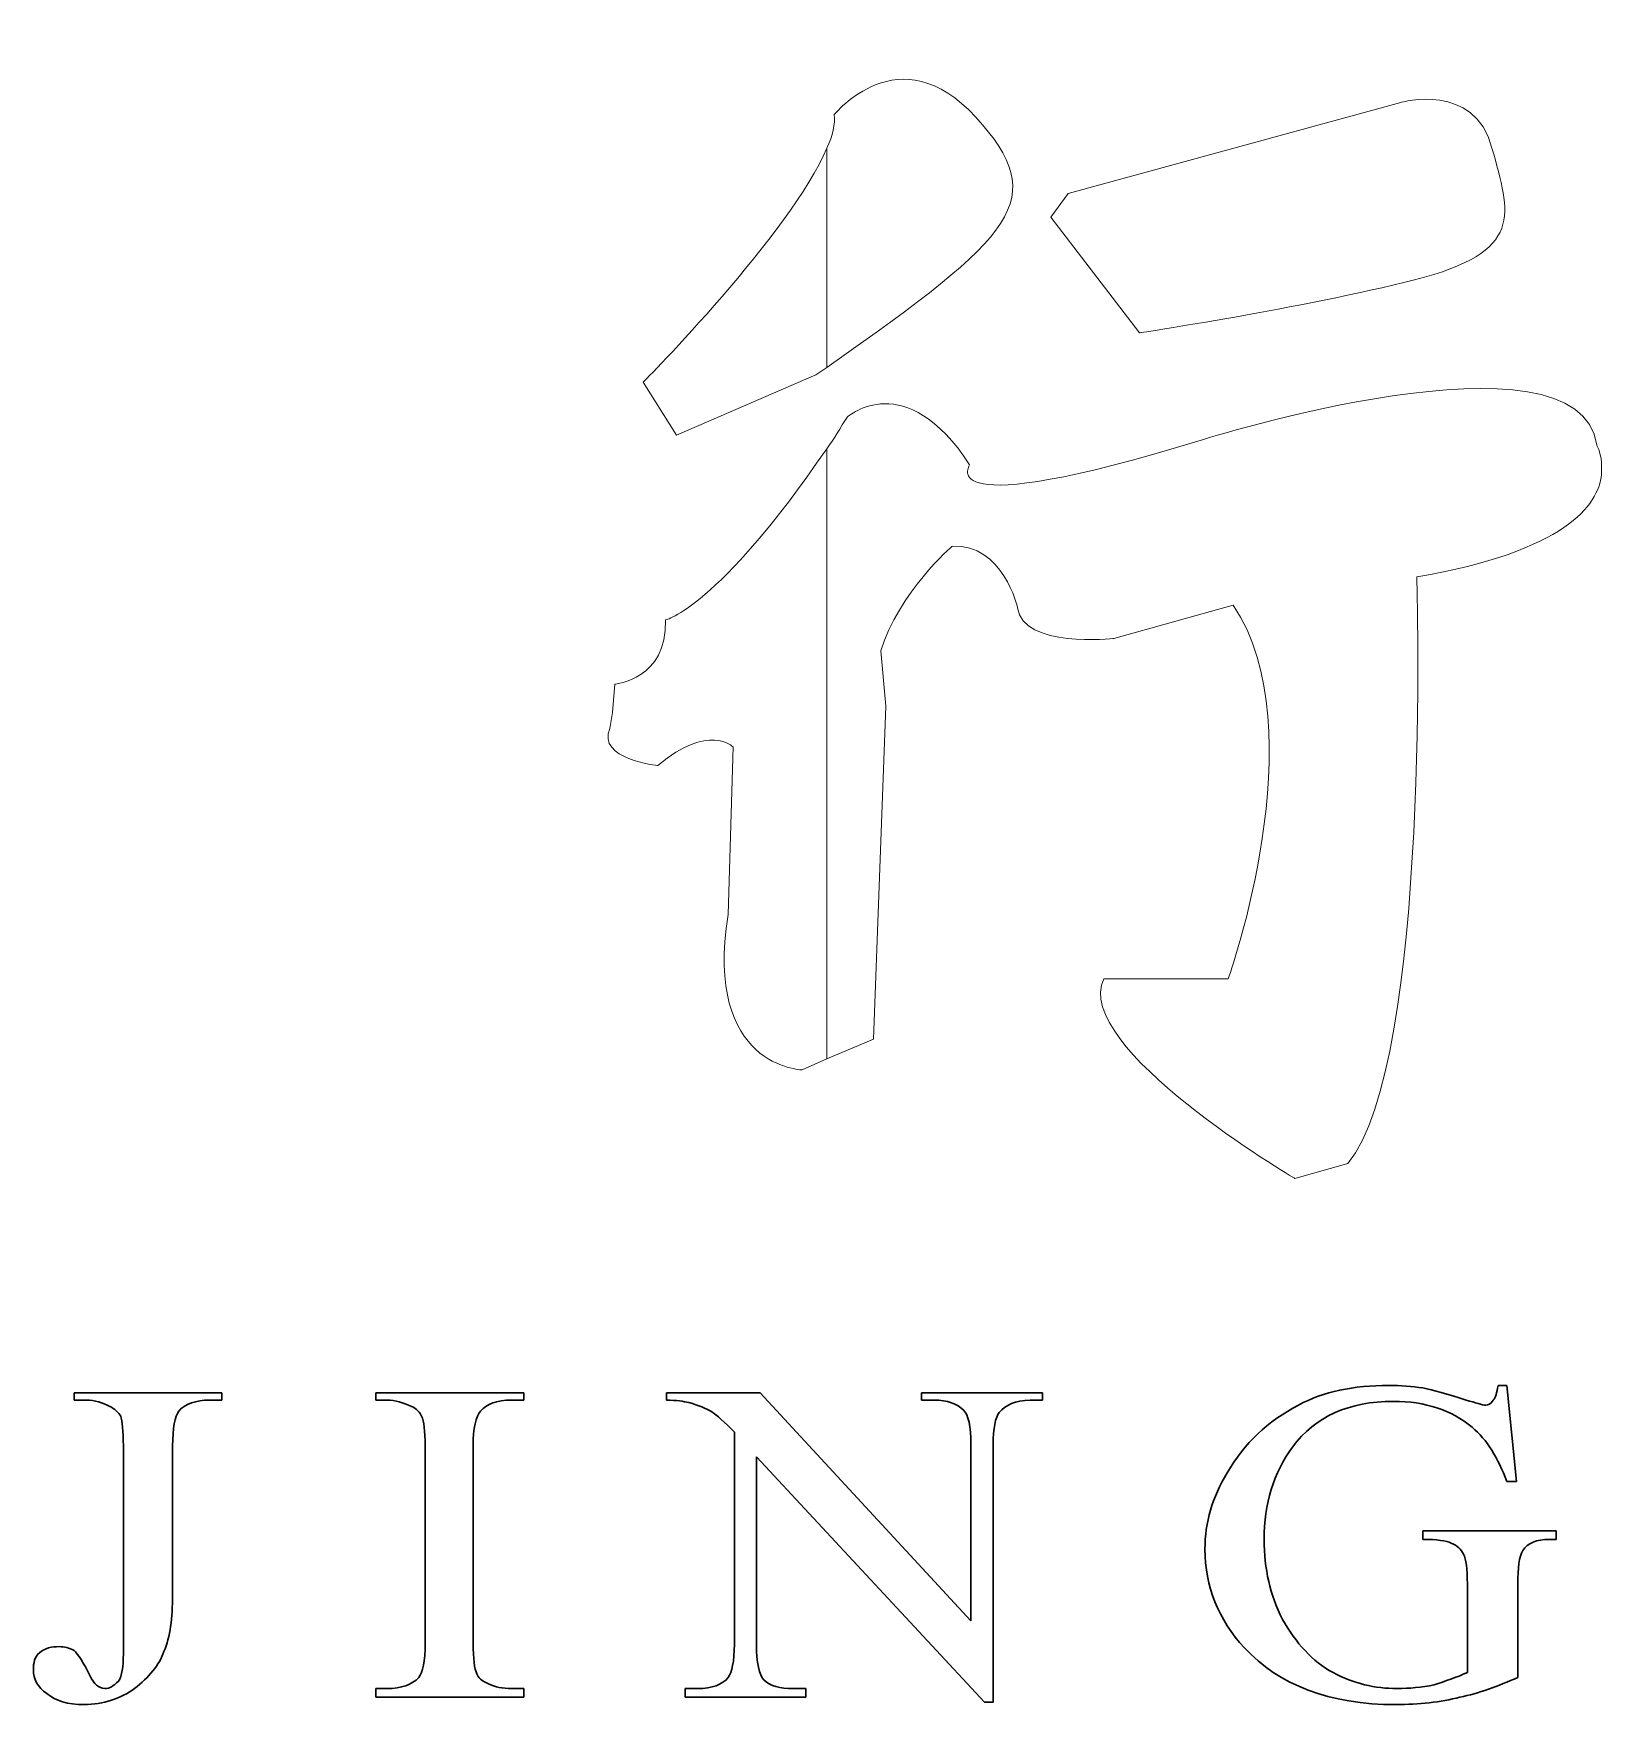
# Model space of a CAD drawing. Header units: millimetres. Extents: x 44393 to 91220, y 25301 to 41858.
# Drawn here: x 90264.3 to 90507.6, y 36943.6 to 37202.8 of the extents above; entities that cross this region are included whole.
import ezdxf

# ---------------------------------------------------------------- set-up
doc = ezdxf.new("R2010")
doc.units = ezdxf.units.MM
doc.layers.add('图层 1', color=7, linetype='Continuous')

msp = doc.modelspace()

# ---------------------------------------------------------------- linework, layer by layer
at = {"layer": '图层 1', "lineweight": 0}
for points in [[(90388.5, 37190.16), (90388.5, 37190.16), (90398.63, 37202.78), (90410.49, 37189.78)], [(90476.43, 37192.07), (90476.43, 37192.07), (90487.9, 37195.32), (90490.58, 37185)], [(90424.82, 37177.93), (90424.82, 37177.93), (90476.43, 37192.07), (90476.43, 37192.07)], [(90387.36, 37185), (90388.31, 37186.91), (90388.69, 37188.82), (90388.5, 37190.16)], [(90410.49, 37189.78), (90422.15, 37176.97), (90416.79, 37171.62), (90387.36, 37150.97)], [(90358.87, 37148.68), (90358.87, 37148.68), (90382, 37172), (90387.36, 37185)], [(90387.36, 37150.97), (90387.36, 37150.97), (90387.36, 37185), (90387.36, 37185)], [(90387.36, 37185), (90387.36, 37185), (90387.36, 37150.97), (90387.36, 37150.97)], [(90490.58, 37185), (90493.45, 37174.68), (90495.74, 37168.94), (90478.54, 37164.55)], [(90422.15, 37174.29), (90422.15, 37174.29), (90424.82, 37177.93), (90424.82, 37177.93)], [(90435.91, 37156.33), (90435.91, 37156.33), (90422.15, 37174.29), (90422.15, 37174.29)], [(90478.54, 37164.55), (90461.14, 37160.15), (90435.91, 37156.33), (90435.91, 37156.33)], [(90506.83, 37138.93), (90504.15, 37158.24), (90445.47, 37139.7), (90445.47, 37139.7)], [(90385.64, 37149.83), (90385.64, 37149.83), (90364.03, 37140.46), (90364.03, 37140.46)], [(90387.36, 37150.97), (90387.36, 37150.97), (90385.64, 37149.83), (90385.64, 37149.83)], [(90409.53, 37135.87), (90399.59, 37151.16), (90390.6, 37143.33), (90390.6, 37143.33)], [(90364.03, 37140.46), (90364.03, 37140.46), (90358.87, 37148.68), (90358.87, 37148.68)], [(90390.6, 37143.33), (90389.46, 37141.61), (90388.5, 37139.89), (90387.36, 37138.36)], [(90445.47, 37139.7), (90403.22, 37126.7), (90409.53, 37135.87), (90409.53, 37135.87)], [(90507.59, 37136.26), (90507.4, 37137.98), (90506.83, 37138.93), (90506.83, 37138.93)], [(90362.31, 37111.79), (90362.31, 37111.79), (90370.34, 37113.51), (90387.36, 37138.36)], [(90387.36, 37138.36), (90387.36, 37138.36), (90387.36, 37043.74), (90387.36, 37043.74)], [(90387.36, 37138.36), (90387.36, 37138.36), (90387.36, 37043.74), (90387.36, 37043.74)], [(90478.92, 37118.48), (90502.05, 37122.49), (90507.02, 37129.57), (90507.59, 37134.34)], [(90507.59, 37134.34), (90507.59, 37134.34), (90507.59, 37136.26), (90507.59, 37136.26)], [(90406.85, 37123.26), (90414.69, 37123.64), (90416.98, 37113.7), (90416.98, 37113.7)], [(90395.77, 37107.01), (90398.44, 37115.99), (90406.85, 37123.26), (90406.85, 37123.26)], [(90468.21, 37027.49), (90481.21, 37043.16), (90478.92, 37118.48), (90478.92, 37118.48)], [(90416.98, 37113.7), (90417.75, 37107.39), (90431.89, 37108.92), (90431.89, 37108.92)], [(90431.89, 37108.92), (90431.89, 37108.92), (90450.44, 37114.08), (90450.44, 37114.08)], [(90450.44, 37114.08), (90463.43, 37094.78), (90449.67, 37056.16), (90449.67, 37056.16)], [(90354.48, 37101.85), (90354.48, 37101.85), (90362.7, 37102.61), (90362.31, 37111.79)], [(90396.53, 37098.41), (90396.53, 37098.41), (90395.77, 37107.01), (90395.77, 37107.01)], [(90354.09, 37097.45), (90354.09, 37097.45), (90354.48, 37101.85), (90354.48, 37101.85)], [(90353.71, 37094.97), (90353.71, 37094.97), (90354.09, 37097.45), (90354.09, 37097.45)], [(90394.62, 37046.79), (90394.62, 37046.79), (90396.53, 37098.41), (90396.53, 37098.41)], [(90361.17, 37089.23), (90361.17, 37089.23), (90351.61, 37090.19), (90353.71, 37094.97)], [(90372.83, 37092.1), (90372.83, 37092.1), (90369.01, 37095.92), (90361.17, 37089.23)], [(90372.06, 37066.1), (90372.06, 37066.1), (90372.83, 37092.1), (90372.83, 37092.1)], [(90383.53, 37042.02), (90383.53, 37042.02), (90368.24, 37042.4), (90372.06, 37066.1)], [(90430.37, 37056.16), (90425.2, 37045.65), (90459.99, 37025.19), (90459.99, 37025.19)], [(90449.67, 37056.16), (90449.67, 37056.16), (90430.37, 37056.16), (90430.37, 37056.16)], [(90387.36, 37043.74), (90387.36, 37043.74), (90394.62, 37046.79), (90394.62, 37046.79)], [(90387.36, 37043.74), (90387.36, 37043.74), (90383.53, 37042.02), (90383.53, 37042.02)], [(90459.99, 37025.19), (90459.99, 37025.19), (90468.21, 37027.49), (90468.21, 37027.49)], [(90270.56, 36990.79), (90270.56, 36990.79), (90270.56, 36991.93), (90270.56, 36991.93)], [(90270.56, 36991.93), (90270.56, 36991.93), (90293.5, 36991.93), (90293.5, 36991.93)], [(90293.5, 36991.93), (90293.5, 36991.93), (90293.5, 36990.79), (90293.5, 36990.79)], [(90317.39, 36990.79), (90317.39, 36990.79), (90317.39, 36991.93), (90317.39, 36991.93)], [(90317.39, 36991.93), (90317.39, 36991.93), (90340.33, 36991.93), (90340.33, 36991.93)], [(90340.33, 36991.93), (90340.33, 36991.93), (90340.33, 36990.79), (90340.33, 36990.79)], [(90362.51, 36991.93), (90362.51, 36991.93), (90377.03, 36991.93), (90377.03, 36991.93)], [(90362.51, 36990.79), (90362.51, 36990.79), (90362.51, 36991.93), (90362.51, 36991.93)], [(90377.03, 36991.93), (90377.03, 36991.93), (90409.72, 36956.57), (90409.72, 36956.57)], [(90402.07, 36990.79), (90402.07, 36990.79), (90402.07, 36991.93), (90402.07, 36991.93)], [(90402.07, 36991.93), (90402.07, 36991.93), (90420.81, 36991.93), (90420.81, 36991.93)], [(90420.81, 36991.93), (90420.81, 36991.93), (90420.81, 36990.79), (90420.81, 36990.79)], [(90479.87, 36992.7), (90481.4, 36992.32), (90483.7, 36991.74), (90486.56, 36990.79)], [(90490.77, 36990.79), (90491.15, 36991.17), (90491.34, 36991.93), (90491.53, 36993.08)], [(90491.53, 36993.08), (90491.53, 36993.08), (90492.87, 36993.08), (90492.87, 36993.08)], [(90492.87, 36993.08), (90492.87, 36993.08), (90494.4, 36978.17), (90494.4, 36978.17)], [(90272.47, 36990.79), (90272.47, 36990.79), (90270.56, 36990.79), (90270.56, 36990.79)], [(90276.1, 36989.83), (90274.96, 36990.4), (90273.81, 36990.79), (90272.47, 36990.79)], [(90277.82, 36988.3), (90277.44, 36988.88), (90276.87, 36989.45), (90276.1, 36989.83)], [(90286.81, 36989.07), (90286.23, 36988.3), (90285.85, 36986.39), (90285.85, 36983.71)], [(90291.59, 36990.79), (90289.48, 36990.79), (90287.76, 36990.21), (90286.81, 36989.07)], [(90293.5, 36990.79), (90293.5, 36990.79), (90291.59, 36990.79), (90291.59, 36990.79)], [(90319.11, 36990.79), (90319.11, 36990.79), (90317.39, 36990.79), (90317.39, 36990.79)], [(90322.94, 36989.83), (90321.6, 36990.4), (90320.45, 36990.79), (90319.11, 36990.79)], [(90324.47, 36988.3), (90324.27, 36988.88), (90323.7, 36989.45), (90322.94, 36989.83)], [(90333.64, 36989.07), (90332.88, 36988.3), (90332.49, 36986.39), (90332.49, 36983.71)], [(90338.42, 36990.79), (90336.13, 36990.79), (90334.6, 36990.21), (90333.64, 36989.07)], [(90340.33, 36990.79), (90340.33, 36990.79), (90338.42, 36990.79), (90338.42, 36990.79)], [(90365.95, 36990.4), (90365.18, 36990.6), (90364.03, 36990.79), (90362.51, 36990.79)], [(90369.39, 36989.07), (90368.62, 36989.45), (90367.48, 36990.02), (90365.95, 36990.4)], [(90373.02, 36985.82), (90371.49, 36987.35), (90370.34, 36988.49), (90369.39, 36989.07)], [(90403.99, 36990.79), (90403.99, 36990.79), (90402.07, 36990.79), (90402.07, 36990.79)], [(90414.12, 36988.88), (90413.54, 36988.11), (90413.16, 36986.39), (90413.16, 36983.9)], [(90418.9, 36990.79), (90416.6, 36990.79), (90415.07, 36990.02), (90414.12, 36988.88)], [(90420.81, 36990.79), (90420.81, 36990.79), (90418.9, 36990.79), (90418.9, 36990.79)], [(90449.48, 36979.51), (90452.16, 36984.1), (90455.79, 36987.54), (90460.57, 36990.02)], [(90278.21, 36983.71), (90278.21, 36986.01), (90278.02, 36987.54), (90277.82, 36988.3)], [(90325.04, 36983.71), (90325.04, 36986.01), (90324.85, 36987.54), (90324.47, 36988.3)], [(90492.87, 36978.17), (90491.53, 36981.8), (90489.81, 36984.67), (90487.52, 36986.58)], [(90278.21, 36951.41), (90278.21, 36951.41), (90278.21, 36983.71), (90278.21, 36983.71)], [(90285.85, 36983.71), (90285.85, 36983.71), (90285.85, 36960.58), (90285.85, 36960.58)], [(90325.04, 36953.13), (90325.04, 36953.13), (90325.04, 36983.71), (90325.04, 36983.71)], [(90332.49, 36983.71), (90332.49, 36983.71), (90332.49, 36953.13), (90332.49, 36953.13)], [(90373.02, 36952.94), (90373.02, 36952.94), (90373.02, 36985.82), (90373.02, 36985.82)], [(90409.72, 36956.57), (90409.72, 36956.57), (90409.72, 36983.9), (90409.72, 36983.9)], [(90413.16, 36983.9), (90413.16, 36983.9), (90413.16, 36943.95), (90413.16, 36943.95)], [(90411.82, 36943.95), (90411.82, 36943.95), (90376.46, 36981.99), (90376.46, 36981.99)], [(90376.46, 36981.99), (90376.46, 36981.99), (90376.46, 36952.94), (90376.46, 36952.94)], [(90494.4, 36978.17), (90494.4, 36978.17), (90492.87, 36978.17), (90492.87, 36978.17)], [(90479.87, 36969.19), (90479.87, 36969.19), (90479.87, 36970.52), (90479.87, 36970.52)], [(90479.87, 36970.52), (90479.87, 36970.52), (90500.52, 36970.52), (90500.52, 36970.52)], [(90500.52, 36970.52), (90500.52, 36970.52), (90500.52, 36969.19), (90500.52, 36969.19)], [(90484.27, 36968.61), (90483.51, 36969), (90481.98, 36969.19), (90479.87, 36969.19)], [(90499.56, 36969.19), (90497.46, 36969.19), (90496.12, 36968.61), (90495.36, 36967.47)], [(90500.52, 36969.19), (90500.52, 36969.19), (90499.56, 36969.19), (90499.56, 36969.19)], [(90495.36, 36967.47), (90494.78, 36966.51), (90494.59, 36964.79), (90494.59, 36962.31)], [(90285.85, 36960.58), (90285.85, 36956.95), (90285.47, 36954.09), (90284.51, 36951.79)], [(90486.76, 36948.54), (90486.76, 36948.54), (90486.76, 36962.31), (90486.76, 36962.31)], [(90494.59, 36962.31), (90494.59, 36962.31), (90494.59, 36947.78), (90494.59, 36947.78)], [(90324.08, 36947.78), (90324.66, 36948.54), (90325.04, 36950.26), (90325.04, 36953.13)], [(90332.49, 36953.13), (90332.49, 36950.64), (90332.69, 36949.11), (90333.07, 36948.35)], [(90372.06, 36947.78), (90372.64, 36948.54), (90373.02, 36950.26), (90373.02, 36952.94)], [(90376.46, 36952.94), (90376.46, 36950.07), (90376.84, 36948.16), (90377.61, 36947.39)], [(90270.56, 36951.98), (90271.13, 36951.41), (90272.09, 36950.07), (90273.05, 36947.97)], [(90277.44, 36947.2), (90278.02, 36947.97), (90278.21, 36949.5), (90278.21, 36951.41)], [(90284.51, 36951.79), (90283.75, 36949.69), (90282.22, 36947.78), (90279.93, 36946.06)], [(90319.11, 36946.06), (90321.41, 36946.06), (90322.94, 36946.63), (90324.08, 36947.78)], [(90333.07, 36948.35), (90333.26, 36947.78), (90333.83, 36947.2), (90334.79, 36946.82)], [(90367.28, 36946.06), (90369.58, 36946.06), (90371.11, 36946.63), (90372.06, 36947.78)], [(90377.61, 36947.39), (90378.56, 36946.44), (90380.09, 36946.06), (90382.19, 36946.06)], [(90481.59, 36946.63), (90483.32, 36947.2), (90485.04, 36947.78), (90486.76, 36948.54)], [(90494.59, 36947.78), (90491.53, 36946.44), (90488.48, 36945.29), (90485.61, 36944.72)], [(90317.39, 36944.72), (90317.39, 36944.72), (90317.39, 36946.06), (90317.39, 36946.06)], [(90317.39, 36946.06), (90317.39, 36946.06), (90319.11, 36946.06), (90319.11, 36946.06)], [(90340.33, 36944.72), (90340.33, 36944.72), (90317.39, 36944.72), (90317.39, 36944.72)], [(90334.79, 36946.82), (90335.94, 36946.25), (90337.08, 36946.06), (90338.42, 36946.06)], [(90338.42, 36946.06), (90338.42, 36946.06), (90340.33, 36946.06), (90340.33, 36946.06)], [(90340.33, 36946.06), (90340.33, 36946.06), (90340.33, 36944.72), (90340.33, 36944.72)], [(90365.37, 36944.72), (90365.37, 36944.72), (90365.37, 36946.06), (90365.37, 36946.06)], [(90365.37, 36946.06), (90365.37, 36946.06), (90367.28, 36946.06), (90367.28, 36946.06)], [(90384.11, 36944.72), (90384.11, 36944.72), (90365.37, 36944.72), (90365.37, 36944.72)], [(90382.19, 36946.06), (90382.19, 36946.06), (90384.11, 36946.06), (90384.11, 36946.06)], [(90384.11, 36946.06), (90384.11, 36946.06), (90384.11, 36944.72), (90384.11, 36944.72)], [(90413.16, 36943.95), (90413.16, 36943.95), (90411.82, 36943.95), (90411.82, 36943.95)]]:
    msp.add_open_spline(points, degree=3, dxfattribs=at)
at = {"layer": '图层 1', "color": 12, "lineweight": 30, "true_color": 0xe50011}
for points in [[(90270.56, 36990.79), (90270.56, 36990.79), (90270.56, 36991.93), (90270.56, 36991.93)], [(90270.56, 36991.93), (90270.56, 36991.93), (90293.5, 36991.93), (90293.5, 36991.93)], [(90293.5, 36991.93), (90293.5, 36991.93), (90293.5, 36990.79), (90293.5, 36990.79)], [(90317.39, 36990.79), (90317.39, 36990.79), (90317.39, 36991.93), (90317.39, 36991.93)], [(90317.39, 36991.93), (90317.39, 36991.93), (90340.33, 36991.93), (90340.33, 36991.93)], [(90340.33, 36991.93), (90340.33, 36991.93), (90340.33, 36990.79), (90340.33, 36990.79)], [(90362.51, 36991.93), (90362.51, 36991.93), (90377.03, 36991.93), (90377.03, 36991.93)], [(90362.51, 36990.79), (90362.51, 36990.79), (90362.51, 36991.93), (90362.51, 36991.93)], [(90377.03, 36991.93), (90377.03, 36991.93), (90409.72, 36956.57), (90409.72, 36956.57)], [(90402.07, 36990.79), (90402.07, 36990.79), (90402.07, 36991.93), (90402.07, 36991.93)], [(90402.07, 36991.93), (90402.07, 36991.93), (90420.81, 36991.93), (90420.81, 36991.93)], [(90420.81, 36991.93), (90420.81, 36991.93), (90420.81, 36990.79), (90420.81, 36990.79)], [(90479.87, 36992.7), (90481.4, 36992.32), (90483.7, 36991.74), (90486.56, 36990.79)], [(90490.77, 36990.79), (90491.15, 36991.17), (90491.34, 36991.93), (90491.53, 36993.08)], [(90491.53, 36993.08), (90491.53, 36993.08), (90492.87, 36993.08), (90492.87, 36993.08)], [(90492.87, 36993.08), (90492.87, 36993.08), (90494.4, 36978.17), (90494.4, 36978.17)], [(90272.47, 36990.79), (90272.47, 36990.79), (90270.56, 36990.79), (90270.56, 36990.79)], [(90276.1, 36989.83), (90274.96, 36990.4), (90273.81, 36990.79), (90272.47, 36990.79)], [(90277.82, 36988.3), (90277.44, 36988.88), (90276.87, 36989.45), (90276.1, 36989.83)], [(90286.81, 36989.07), (90286.23, 36988.3), (90285.85, 36986.39), (90285.85, 36983.71)], [(90291.59, 36990.79), (90289.48, 36990.79), (90287.76, 36990.21), (90286.81, 36989.07)], [(90293.5, 36990.79), (90293.5, 36990.79), (90291.59, 36990.79), (90291.59, 36990.79)], [(90319.11, 36990.79), (90319.11, 36990.79), (90317.39, 36990.79), (90317.39, 36990.79)], [(90322.94, 36989.83), (90321.6, 36990.4), (90320.45, 36990.79), (90319.11, 36990.79)], [(90324.47, 36988.3), (90324.27, 36988.88), (90323.7, 36989.45), (90322.94, 36989.83)], [(90333.64, 36989.07), (90332.88, 36988.3), (90332.49, 36986.39), (90332.49, 36983.71)], [(90338.42, 36990.79), (90336.13, 36990.79), (90334.6, 36990.21), (90333.64, 36989.07)], [(90340.33, 36990.79), (90340.33, 36990.79), (90338.42, 36990.79), (90338.42, 36990.79)], [(90365.95, 36990.4), (90365.18, 36990.6), (90364.03, 36990.79), (90362.51, 36990.79)], [(90369.39, 36989.07), (90368.62, 36989.45), (90367.48, 36990.02), (90365.95, 36990.4)], [(90373.02, 36985.82), (90371.49, 36987.35), (90370.34, 36988.49), (90369.39, 36989.07)], [(90403.99, 36990.79), (90403.99, 36990.79), (90402.07, 36990.79), (90402.07, 36990.79)], [(90414.12, 36988.88), (90413.54, 36988.11), (90413.16, 36986.39), (90413.16, 36983.9)], [(90418.9, 36990.79), (90416.6, 36990.79), (90415.07, 36990.02), (90414.12, 36988.88)], [(90420.81, 36990.79), (90420.81, 36990.79), (90418.9, 36990.79), (90418.9, 36990.79)], [(90449.48, 36979.51), (90452.16, 36984.1), (90455.79, 36987.54), (90460.57, 36990.02)], [(90278.21, 36983.71), (90278.21, 36986.01), (90278.02, 36987.54), (90277.82, 36988.3)], [(90325.04, 36983.71), (90325.04, 36986.01), (90324.85, 36987.54), (90324.47, 36988.3)], [(90492.87, 36978.17), (90491.53, 36981.8), (90489.81, 36984.67), (90487.52, 36986.58)], [(90278.21, 36951.41), (90278.21, 36951.41), (90278.21, 36983.71), (90278.21, 36983.71)], [(90285.85, 36983.71), (90285.85, 36983.71), (90285.85, 36960.58), (90285.85, 36960.58)], [(90325.04, 36953.13), (90325.04, 36953.13), (90325.04, 36983.71), (90325.04, 36983.71)], [(90332.49, 36983.71), (90332.49, 36983.71), (90332.49, 36953.13), (90332.49, 36953.13)], [(90373.02, 36952.94), (90373.02, 36952.94), (90373.02, 36985.82), (90373.02, 36985.82)], [(90409.72, 36956.57), (90409.72, 36956.57), (90409.72, 36983.9), (90409.72, 36983.9)], [(90413.16, 36983.9), (90413.16, 36983.9), (90413.16, 36943.95), (90413.16, 36943.95)], [(90411.82, 36943.95), (90411.82, 36943.95), (90376.46, 36981.99), (90376.46, 36981.99)], [(90376.46, 36981.99), (90376.46, 36981.99), (90376.46, 36952.94), (90376.46, 36952.94)], [(90494.4, 36978.17), (90494.4, 36978.17), (90492.87, 36978.17), (90492.87, 36978.17)], [(90479.87, 36969.19), (90479.87, 36969.19), (90479.87, 36970.52), (90479.87, 36970.52)], [(90479.87, 36970.52), (90479.87, 36970.52), (90500.52, 36970.52), (90500.52, 36970.52)], [(90500.52, 36970.52), (90500.52, 36970.52), (90500.52, 36969.19), (90500.52, 36969.19)], [(90484.27, 36968.61), (90483.51, 36969), (90481.98, 36969.19), (90479.87, 36969.19)], [(90499.56, 36969.19), (90497.46, 36969.19), (90496.12, 36968.61), (90495.36, 36967.47)], [(90500.52, 36969.19), (90500.52, 36969.19), (90499.56, 36969.19), (90499.56, 36969.19)], [(90495.36, 36967.47), (90494.78, 36966.51), (90494.59, 36964.79), (90494.59, 36962.31)], [(90285.85, 36960.58), (90285.85, 36956.95), (90285.47, 36954.09), (90284.51, 36951.79)], [(90486.76, 36948.54), (90486.76, 36948.54), (90486.76, 36962.31), (90486.76, 36962.31)], [(90494.59, 36962.31), (90494.59, 36962.31), (90494.59, 36947.78), (90494.59, 36947.78)], [(90324.08, 36947.78), (90324.66, 36948.54), (90325.04, 36950.26), (90325.04, 36953.13)], [(90332.49, 36953.13), (90332.49, 36950.64), (90332.69, 36949.11), (90333.07, 36948.35)], [(90372.06, 36947.78), (90372.64, 36948.54), (90373.02, 36950.26), (90373.02, 36952.94)], [(90376.46, 36952.94), (90376.46, 36950.07), (90376.84, 36948.16), (90377.61, 36947.39)], [(90270.56, 36951.98), (90271.13, 36951.41), (90272.09, 36950.07), (90273.05, 36947.97)], [(90277.44, 36947.2), (90278.02, 36947.97), (90278.21, 36949.5), (90278.21, 36951.41)], [(90284.51, 36951.79), (90283.75, 36949.69), (90282.22, 36947.78), (90279.93, 36946.06)], [(90319.11, 36946.06), (90321.41, 36946.06), (90322.94, 36946.63), (90324.08, 36947.78)], [(90333.07, 36948.35), (90333.26, 36947.78), (90333.83, 36947.2), (90334.79, 36946.82)], [(90367.28, 36946.06), (90369.58, 36946.06), (90371.11, 36946.63), (90372.06, 36947.78)], [(90377.61, 36947.39), (90378.56, 36946.44), (90380.09, 36946.06), (90382.19, 36946.06)], [(90481.59, 36946.63), (90483.32, 36947.2), (90485.04, 36947.78), (90486.76, 36948.54)], [(90494.59, 36947.78), (90491.53, 36946.44), (90488.48, 36945.29), (90485.61, 36944.72)], [(90317.39, 36944.72), (90317.39, 36944.72), (90317.39, 36946.06), (90317.39, 36946.06)], [(90317.39, 36946.06), (90317.39, 36946.06), (90319.11, 36946.06), (90319.11, 36946.06)], [(90340.33, 36944.72), (90340.33, 36944.72), (90317.39, 36944.72), (90317.39, 36944.72)], [(90334.79, 36946.82), (90335.94, 36946.25), (90337.08, 36946.06), (90338.42, 36946.06)], [(90338.42, 36946.06), (90338.42, 36946.06), (90340.33, 36946.06), (90340.33, 36946.06)], [(90340.33, 36946.06), (90340.33, 36946.06), (90340.33, 36944.72), (90340.33, 36944.72)], [(90365.37, 36944.72), (90365.37, 36944.72), (90365.37, 36946.06), (90365.37, 36946.06)], [(90365.37, 36946.06), (90365.37, 36946.06), (90367.28, 36946.06), (90367.28, 36946.06)], [(90384.11, 36944.72), (90384.11, 36944.72), (90365.37, 36944.72), (90365.37, 36944.72)], [(90382.19, 36946.06), (90382.19, 36946.06), (90384.11, 36946.06), (90384.11, 36946.06)], [(90384.11, 36946.06), (90384.11, 36946.06), (90384.11, 36944.72), (90384.11, 36944.72)], [(90413.16, 36943.95), (90413.16, 36943.95), (90411.82, 36943.95), (90411.82, 36943.95)]]:
    msp.add_open_spline(points, degree=3, dxfattribs=at)
at = {"layer": '图层 1', "lineweight": 0}
for points, knots in [([(90460.57, 36990.02), (90464.39, 36992.13), (90469.17, 36993.08), (90474.52, 36993.08), (90476.43, 36993.08), (90478.15, 36992.89), (90479.87, 36992.7)], [28, 28, 28, 28, 29, 29, 29, 30, 30, 30, 30]), ([(90409.72, 36983.9), (90409.72, 36986.77), (90409.34, 36988.49), (90408.57, 36989.26), (90407.62, 36990.21), (90406.09, 36990.79), (90403.99, 36990.79)], [3, 3, 3, 3, 4, 4, 4, 5, 5, 5, 5]), ([(90487.52, 36986.58), (90484.27, 36989.26), (90480.26, 36990.6), (90475.29, 36990.6), (90468.41, 36990.6), (90463.24, 36988.3), (90459.61, 36983.52)], [3, 3, 3, 3, 4, 4, 4, 5, 5, 5, 5]), ([(90486.56, 36990.79), (90488.09, 36990.4), (90489.05, 36990.02), (90489.62, 36990.02), (90490, 36990.02), (90490.39, 36990.21), (90490.77, 36990.79)], [31, 31, 31, 31, 32, 32, 32, 33, 33, 33, 33]), ([(90459.61, 36983.52), (90456.74, 36979.51), (90455.22, 36974.73), (90455.22, 36969.19), (90455.22, 36964.6), (90456.17, 36960.58), (90458.08, 36956.76)], [5, 5, 5, 5, 6, 6, 6, 7, 7, 7, 7]), ([(90452.16, 36952.36), (90448.14, 36956.76), (90446.04, 36961.92), (90446.04, 36967.66), (90446.04, 36971.86), (90447.19, 36975.69), (90449.48, 36979.51)], [25, 25, 25, 25, 26, 26, 26, 27, 27, 27, 27]), ([(90486.76, 36962.31), (90486.76, 36964.6), (90486.56, 36966.13), (90486.18, 36966.89), (90485.8, 36967.66), (90485.23, 36968.23), (90484.27, 36968.61)], [12, 12, 12, 12, 13, 13, 13, 14, 14, 14, 14]), ([(90458.08, 36956.76), (90460.18, 36953.13), (90462.67, 36950.26), (90465.92, 36948.54), (90469.17, 36946.82), (90472.42, 36946.06), (90475.86, 36946.06), (90477.77, 36946.06), (90479.68, 36946.25), (90481.59, 36946.63)], [7, 7, 7, 7, 8, 8, 8, 9, 9, 9, 10, 10, 10, 10]), ([(90265.21, 36951.6), (90265.97, 36952.36), (90267.12, 36952.56), (90268.27, 36952.56), (90269.03, 36952.56), (90269.8, 36952.36), (90270.56, 36951.98)], [13, 13, 13, 13, 14, 14, 14, 15, 15, 15, 15]), ([(90485.61, 36944.72), (90482.55, 36943.95), (90479.3, 36943.57), (90475.67, 36943.57), (90465.35, 36943.57), (90457.51, 36946.63), (90452.16, 36952.36)], [23, 23, 23, 23, 24, 24, 24, 25, 25, 25, 25]), ([(90266.35, 36945.29), (90264.83, 36946.25), (90264.25, 36947.59), (90264.25, 36948.92), (90264.25, 36950.07), (90264.44, 36951.03), (90265.21, 36951.6)], [11, 11, 11, 11, 12, 12, 12, 13, 13, 13, 13]), ([(90273.05, 36947.97), (90273.62, 36946.82), (90274.38, 36946.06), (90275.34, 36946.06), (90276.1, 36946.06), (90276.68, 36946.44), (90277.44, 36947.2)], [16, 16, 16, 16, 17, 17, 17, 18, 18, 18, 18]), ([(90279.93, 36946.06), (90277.82, 36944.53), (90275.15, 36943.57), (90272.09, 36943.57), (90269.6, 36943.57), (90267.69, 36944.14), (90266.35, 36945.29)], [9, 9, 9, 9, 10, 10, 10, 11, 11, 11, 11])]:
    msp.add_open_spline(points, degree=3, knots=knots, dxfattribs=at)
at = {"layer": '图层 1', "color": 12, "lineweight": 30, "true_color": 0xe50011}
for points, knots in [([(90460.57, 36990.02), (90464.39, 36992.13), (90469.17, 36993.08), (90474.52, 36993.08), (90476.43, 36993.08), (90478.15, 36992.89), (90479.87, 36992.7)], [28, 28, 28, 28, 29, 29, 29, 30, 30, 30, 30]), ([(90409.72, 36983.9), (90409.72, 36986.77), (90409.34, 36988.49), (90408.57, 36989.26), (90407.62, 36990.21), (90406.09, 36990.79), (90403.99, 36990.79)], [3, 3, 3, 3, 4, 4, 4, 5, 5, 5, 5]), ([(90487.52, 36986.58), (90484.27, 36989.26), (90480.26, 36990.6), (90475.29, 36990.6), (90468.41, 36990.6), (90463.24, 36988.3), (90459.61, 36983.52)], [3, 3, 3, 3, 4, 4, 4, 5, 5, 5, 5]), ([(90486.56, 36990.79), (90488.09, 36990.4), (90489.05, 36990.02), (90489.62, 36990.02), (90490, 36990.02), (90490.39, 36990.21), (90490.77, 36990.79)], [31, 31, 31, 31, 32, 32, 32, 33, 33, 33, 33]), ([(90459.61, 36983.52), (90456.74, 36979.51), (90455.22, 36974.73), (90455.22, 36969.19), (90455.22, 36964.6), (90456.17, 36960.58), (90458.08, 36956.76)], [5, 5, 5, 5, 6, 6, 6, 7, 7, 7, 7]), ([(90452.16, 36952.36), (90448.14, 36956.76), (90446.04, 36961.92), (90446.04, 36967.66), (90446.04, 36971.86), (90447.19, 36975.69), (90449.48, 36979.51)], [25, 25, 25, 25, 26, 26, 26, 27, 27, 27, 27]), ([(90486.76, 36962.31), (90486.76, 36964.6), (90486.56, 36966.13), (90486.18, 36966.89), (90485.8, 36967.66), (90485.23, 36968.23), (90484.27, 36968.61)], [12, 12, 12, 12, 13, 13, 13, 14, 14, 14, 14]), ([(90458.08, 36956.76), (90460.18, 36953.13), (90462.67, 36950.26), (90465.92, 36948.54), (90469.17, 36946.82), (90472.42, 36946.06), (90475.86, 36946.06), (90477.77, 36946.06), (90479.68, 36946.25), (90481.59, 36946.63)], [7, 7, 7, 7, 8, 8, 8, 9, 9, 9, 10, 10, 10, 10]), ([(90265.21, 36951.6), (90265.97, 36952.36), (90267.12, 36952.56), (90268.27, 36952.56), (90269.03, 36952.56), (90269.8, 36952.36), (90270.56, 36951.98)], [13, 13, 13, 13, 14, 14, 14, 15, 15, 15, 15]), ([(90485.61, 36944.72), (90482.55, 36943.95), (90479.3, 36943.57), (90475.67, 36943.57), (90465.35, 36943.57), (90457.51, 36946.63), (90452.16, 36952.36)], [23, 23, 23, 23, 24, 24, 24, 25, 25, 25, 25]), ([(90266.35, 36945.29), (90264.83, 36946.25), (90264.25, 36947.59), (90264.25, 36948.92), (90264.25, 36950.07), (90264.44, 36951.03), (90265.21, 36951.6)], [11, 11, 11, 11, 12, 12, 12, 13, 13, 13, 13]), ([(90273.05, 36947.97), (90273.62, 36946.82), (90274.38, 36946.06), (90275.34, 36946.06), (90276.1, 36946.06), (90276.68, 36946.44), (90277.44, 36947.2)], [16, 16, 16, 16, 17, 17, 17, 18, 18, 18, 18]), ([(90279.93, 36946.06), (90277.82, 36944.53), (90275.15, 36943.57), (90272.09, 36943.57), (90269.6, 36943.57), (90267.69, 36944.14), (90266.35, 36945.29)], [9, 9, 9, 9, 10, 10, 10, 11, 11, 11, 11])]:
    msp.add_open_spline(points, degree=3, knots=knots, dxfattribs=at)

doc.saveas('drawing.dxf')
